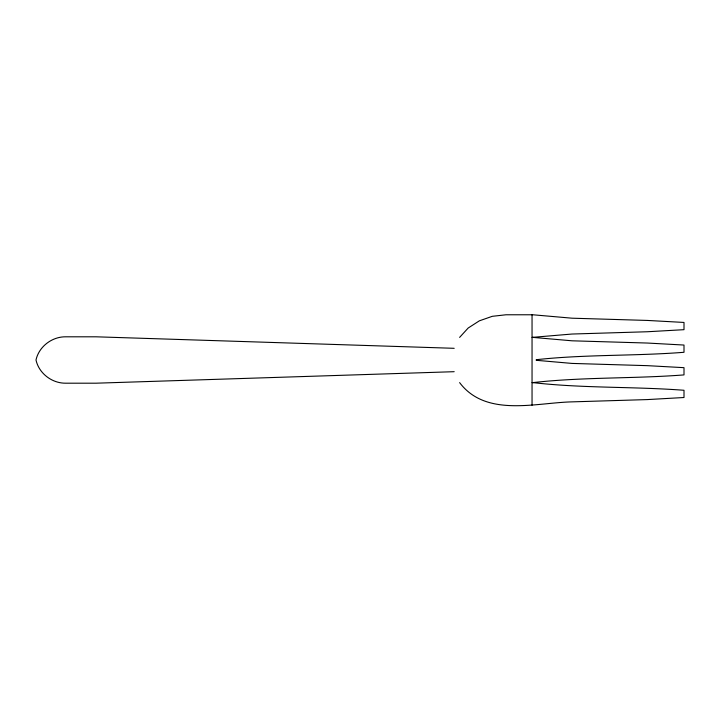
<?xml version="1.0" encoding="UTF-8"?>
<svg xmlns="http://www.w3.org/2000/svg" width="720" height="720" viewBox="0 0 720 720"><rect width="100%" height="100%" fill="white"/><g stroke="black" fill="none" stroke-linecap="round" stroke-linejoin="round"><path stroke-width="1.08" d="M459.612 337.392L468.18 328.023L479.358 320.832L492.3 316.314L505.998 314.775L532.863 314.775L572.058 318.195L647.361 320.436L684 322.443L684 329.679L647.352 331.749L572.049 334.035L532.044 337.392M536.22 359.712C585.306 354.312 634.797 356.157 684 352.287L684 345.051L647.361 343.044L572.058 340.803L532.863 337.392M532.044 382.608L532.863 382.608C583.065 376.956 633.672 378.792 684 374.904L684 367.668L647.361 365.661L572.058 363.42L536.22 360.297M454.194 371.691L96.039 383.193L65.754 383.193C52.083 383.391 38.943 373.464 36 360C38.943 346.536 52.083 336.609 65.754 336.807L96.039 336.807L454.194 348.309M532.863 382.608C583.056 388.386 633.672 386.469 684 390.276L684 397.512L647.352 399.582L572.049 401.868C535.617 402.714 485.946 417.564 459.612 382.608M532.044 314.775L532.044 405.225"/></g></svg>
